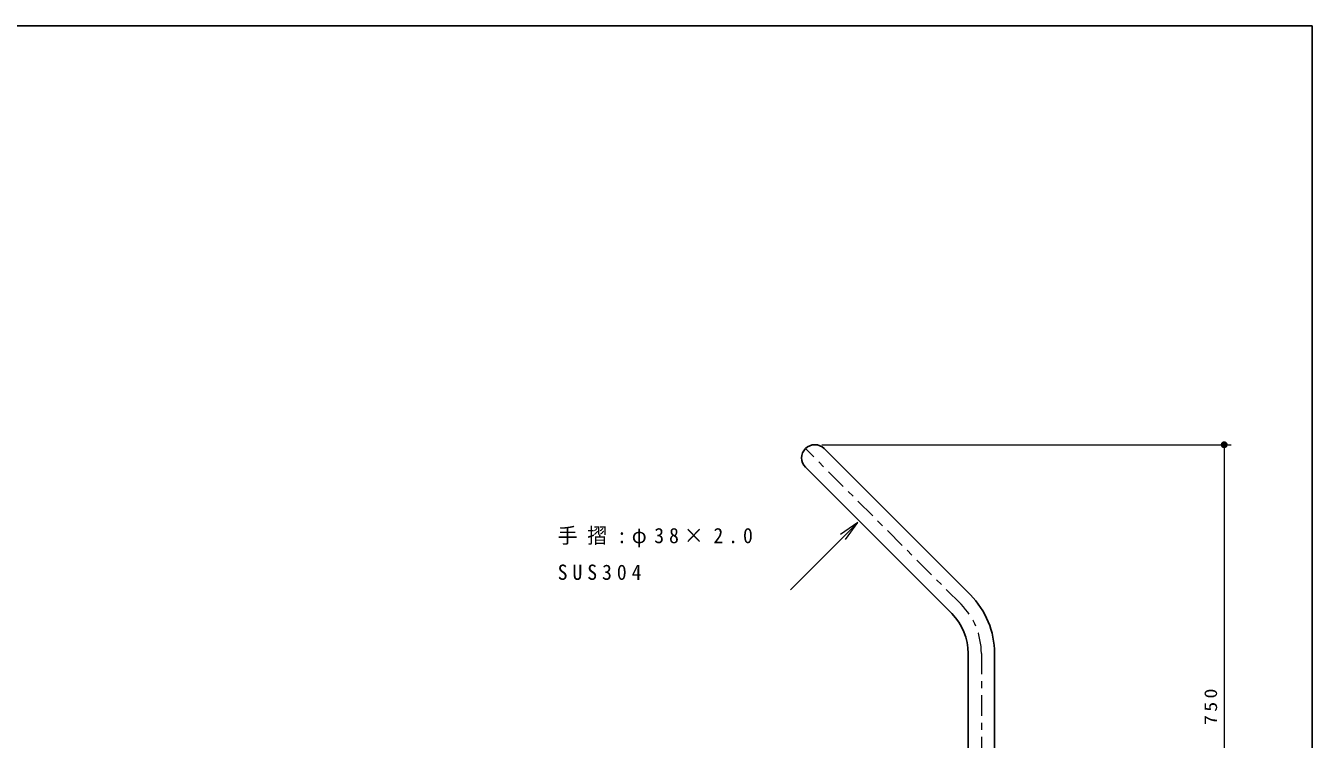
# Model space of a CAD drawing. Units: millimetres on the paper, with parts at other scales. Extents: x -537 to 0, y 0 to 257.
# Drawn here: x -185.4 to 0, y 154.2 to 257 of the extents above; entities that cross this region are included whole.
import ezdxf

# ---------------------------------------------------------------- set-up
doc = ezdxf.new("R2010")
doc.units = ezdxf.units.MM
doc.linetypes.add('USER2', pattern=[6, 3, -1, 1, -1])
doc.layers.add('1_10', color=7, linetype='Continuous', lineweight=13)
doc.layers.add('NAKAMURA図枠', color=7, linetype='Continuous', lineweight=13)
doc.styles.add('ＭＳ ゴシック', font='')
doc.styles.get('ＭＳ ゴシック').set_extended_font_data('MS Gothic')

# ---------------------------------------------------------------- blocks, each defined once
blk = doc.blocks.new('filled_dot')
at = {"color": 0, "linetype": 'Continuous', "lineweight": -2, "const_width": 1.25}
blk.add_lwpolyline([(-0.625, 0, 1), (0.625, 0, 1)], format="xyb", close=True, dxfattribs=at)
blk = doc.blocks.new('open_arrow')
at = {"color": 0, "linetype": 'Continuous', "lineweight": -2}
blk.add_lwpolyline([(7.5, 1.25), (0, 0), (7.5, -1.25)], dxfattribs=at)

msp = doc.modelspace()

# ---------------------------------------------------------------- linework, layer by layer
at = {"layer": '1_10'}
for p, q in [((-70.696, 196.655), (-11.696, 196.655)), ((-12.696, 196.655), (-12.696, 121.655)), ((-65.497, 185.474), (-75.19, 175.781))]:
    msp.add_line(p, q, dxfattribs=at)
at = {"layer": '1_10', "linetype": 'USER2'}
for p, q in [((-50.625, 173.683), (-73.039, 196.098)), ((-47.696, 166.612), (-47.696, 73.723))]:
    msp.add_line(p, q, dxfattribs=at)
at = {"layer": '1_10', "color": 3, "lineweight": 25}
for p, q in [((-49.281, 175.027), (-70.352, 196.098)), ((-51.968, 172.34), (-73.039, 193.411)), ((-49.596, 166.612), (-49.596, 91.655)), ((-45.796, 166.612), (-45.796, 91.655))]:
    msp.add_line(p, q, dxfattribs=at)
for centre, radius, start, end in [((-71.696, 194.755), 1.9, 45, 225), ((-57.696, 166.612), 11.9, 0, 45), ((-57.696, 166.612), 8.1, 0, 45)]:
    msp.add_arc(centre, radius, start, end, dxfattribs=at)
at = {"layer": '1_10', "linetype": 'USER2'}
msp.add_arc((-57.696, 166.612), 10, 0, 45, dxfattribs=at)
at = {"layer": 'NAKAMURA図枠', "color": 20, "lineweight": 25}
for p, q in [((0, 257), (-365, 257)), ((0, 0), (0, 257))]:
    msp.add_line(p, q, dxfattribs=at)

# ---------------------------------------------------------------- block references
at = {"layer": '1_10', "xscale": 0.4, "yscale": 0.4}
for name, p, rotation in [('filled_dot', (-12.696, 196.655), 270), ('open_arrow', (-65.497, 185.474), 225)]:
    msp.add_blockref(name, p, dxfattribs=dict(at, rotation=rotation))

# ---------------------------------------------------------------- texts
at = {"layer": '1_10', "char_height": 2.199, "attachment_point": 4, "style": 'ＭＳ ゴシック'}
for s, insert in [('\\T1.5;\\W0.95;手摺:φ38×2.0', (-108.761, 183.281)), ('\\T1.5;\\W0.95;SUS304\u3000\u3000\u3000\u3000', (-108.761, 178.281))]:
    msp.add_mtext(s, dxfattribs=dict(at, insert=insert))
at = {"layer": '1_10', "insert": (-13.696, 159.155), "char_height": 1.833, "attachment_point": 8, "rotation": 90, "style": 'ＭＳ ゴシック'}
msp.add_mtext('\\T1.33;\\W1.15;750', dxfattribs=at)

doc.saveas('drawing.dxf')
